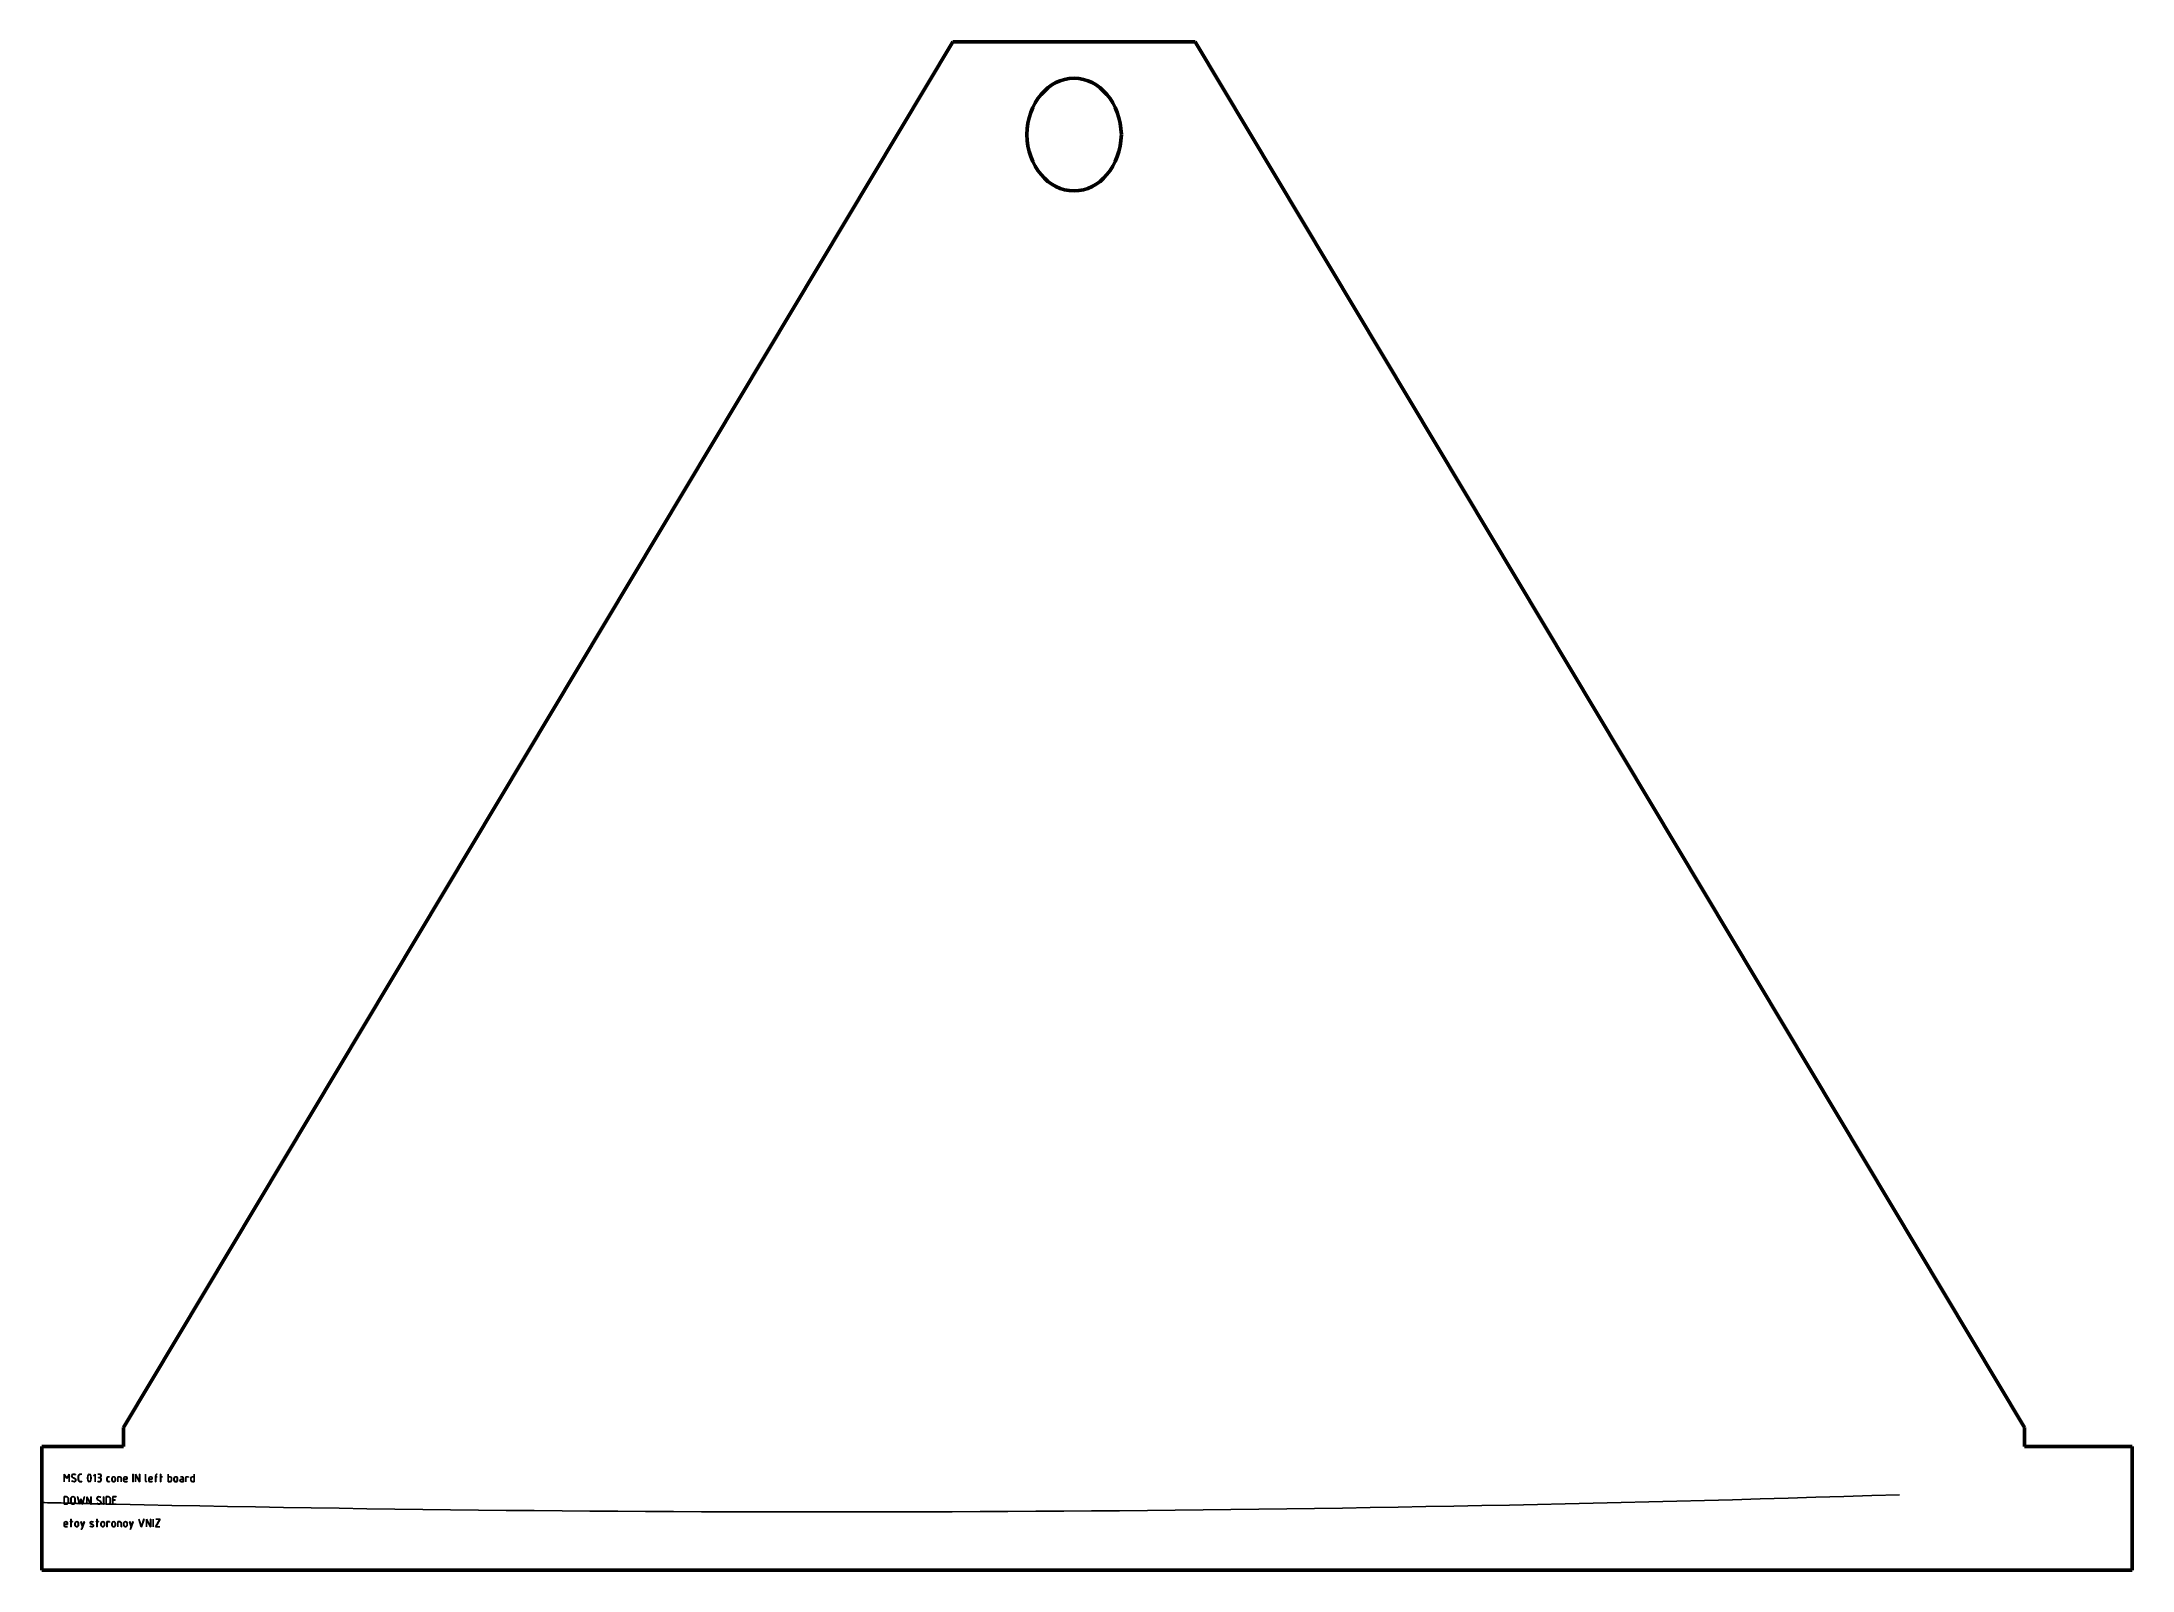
# Model space of a CAD drawing. Header units: millimetres. Extents: x -66 to 1623, y -112 to 1122.
import ezdxf

# ---------------------------------------------------------------- set-up
doc = ezdxf.new("R2010")
doc.units = ezdxf.units.MM
for name, color, linetype, lineweight in [('IV_INTERIOR_PROFILES', 7, 'Continuous', 50), ('IV_MARK_SURFACE', 2, 'Continuous', 25), ('IV_OUTER_PROFILE', 7, 'Continuous', 50)]:
    doc.layers.add(name, color=color, linetype=linetype, lineweight=lineweight)

msp = doc.modelspace()

# ---------------------------------------------------------------- linework, layer by layer
at = {"layer": 'IV_INTERIOR_PROFILES'}
for centre, start_param, end_param in [((768, 1046.1), 4.742627, 7.823744), ((768, 1048.9), 1.601034, 3.141593), ((768, 1048.9), 3.141593, 4.682151)]:
    msp.add_ellipse(centre, major_axis=(0, 46.9), ratio=0.815885, start_param=start_param, end_param=end_param, dxfattribs=at)
at = {"layer": 'IV_MARK_SURFACE'}
for p, q in [((-48, -40.8), (-48, -34.7)), ((-48, -34.7), (-47.8, -34.7)), ((-47.9, -40.8), (-48, -40.8)), ((-45.9, -38.2), (-47.9, -35)), ((-47.9, -35), (-47.9, -40.8)), ((-47.8, -34.7), (-45.9, -38)), ((-45.9, -38), (-43.9, -34.7)), ((-43.9, -35), (-45.9, -38.2)), ((-43.9, -34.7), (-43.8, -34.7)), ((-43.9, -40.8), (-43.9, -35)), ((-43.8, -40.8), (-43.9, -40.8)), ((-43.8, -34.7), (-43.8, -40.8)), ((-41.9, -36.1), (-41.6, -35.1)), ((-41.8, -36.7), (-41.9, -36.1)), ((-41.9, -40.2), (-41.8, -40.1)), ((-40.9, -40.7), (-41.9, -40.2)), ((-41.5, -35.2), (-41.8, -36.1)), ((-41.8, -36.1), (-41.6, -36.8)), ((-41.4, -37.2), (-41.8, -36.7)), ((-41.8, -40.1), (-40.6, -40.6)), ((-41.6, -35.1), (-41.1, -34.8)), ((-41.6, -36.8), (-40.9, -37.3)), ((-41, -34.9), (-41.5, -35.2)), ((-40.7, -37.6), (-41.4, -37.2)), ((-41.1, -34.8), (-40.4, -34.6)), ((-40.4, -34.8), (-41, -34.9)), ((-40.9, -37.3), (-40.6, -37.5)), ((-39.8, -40.9), (-40.9, -40.7)), ((-39.7, -38.1), (-40.7, -37.6)), ((-40.6, -37.5), (-40.1, -37.7)), ((-40.6, -40.6), (-39.8, -40.7)), ((-40.4, -34.6), (-39.5, -34.7)), ((-39.8, -34.9), (-40.4, -34.8)), ((-40.1, -37.7), (-39.3, -38.1)), ((-38.8, -35.2), (-39.8, -34.9)), ((-39.8, -40.7), (-39.3, -40.6)), ((-39.2, -40.8), (-39.8, -40.9)), ((-38.9, -38.6), (-39.7, -38.1)), ((-39.5, -34.7), (-38.7, -35)), ((-39.3, -38.1), (-38.6, -38.7)), ((-39.3, -40.6), (-38.8, -40.3)), ((-38.7, -40.4), (-39.2, -40.8)), ((-38.5, -39.5), (-38.9, -38.6)), ((-38.7, -35), (-38.8, -35.2)), ((-38.8, -40.3), (-38.5, -39.5)), ((-38.4, -39.5), (-38.7, -40.4)), ((-38.6, -38.7), (-38.4, -39.5)), ((-36.5, -36.4), (-36.4, -35.7)), ((-36.5, -39.1), (-36.5, -36.4)), ((-36.4, -39.9), (-36.5, -39.1)), ((-36.4, -35.7), (-36, -35.1)), ((-36, -40.4), (-36.4, -39.9)), ((-36.2, -35.7), (-36.3, -36.4)), ((-36.3, -36.4), (-36.3, -39.1)), ((-36.3, -39.1), (-36.2, -39.8)), ((-35.9, -35.2), (-36.2, -35.7)), ((-36.2, -39.8), (-35.9, -40.3)), ((-36, -35.1), (-35.5, -34.8)), ((-35.5, -40.8), (-36, -40.4)), ((-35.4, -34.9), (-35.9, -35.2)), ((-35.9, -40.3), (-35.4, -40.6)), ((-35.5, -34.8), (-34.7, -34.6)), ((-34.7, -40.9), (-35.5, -40.8)), ((-34.7, -34.8), (-35.4, -34.9)), ((-35.4, -40.6), (-34.7, -40.7)), ((-34.7, -34.6), (-33.7, -34.6)), ((-33.7, -34.8), (-34.7, -34.8)), ((-34.7, -40.7), (-33.7, -40.7)), ((-33.7, -40.9), (-34.7, -40.9)), ((-33.7, -34.6), (-33.7, -34.8)), ((-33.7, -40.7), (-33.7, -40.9)), ((-29, -37.5), (-28.8, -36.2)), ((-29, -38), (-29, -37.5)), ((-28.8, -39.4), (-29, -38)), ((-28.7, -36.1), (-28.9, -37.5)), ((-28.9, -37.5), (-28.9, -38)), ((-28.9, -38), (-28.7, -39.3)), ((-28.8, -36.2), (-28.3, -35)), ((-28.3, -40.5), (-28.8, -39.4)), ((-28.2, -35.1), (-28.7, -36.1)), ((-28.7, -39.3), (-28.2, -40.4)), ((-28.3, -35), (-27.6, -34.6)), ((-27.6, -40.9), (-28.3, -40.5)), ((-27.6, -34.8), (-28.2, -35.1)), ((-28.2, -40.4), (-27.6, -40.7)), ((-27.6, -34.6), (-26.9, -35)), ((-27, -35.1), (-27.6, -34.8)), ((-27.6, -40.7), (-27, -40.4)), ((-26.9, -40.5), (-27.6, -40.9)), ((-26.5, -36.1), (-27, -35.1)), ((-27, -40.4), (-26.5, -39.4)), ((-26.9, -35), (-26.4, -36.1)), ((-26.4, -39.3), (-26.9, -40.5)), ((-26.3, -37.5), (-26.5, -36.1)), ((-26.5, -39.4), (-26.3, -38)), ((-26.4, -36.1), (-26.2, -37.5)), ((-26.2, -38), (-26.4, -39.3)), ((-26.3, -38), (-26.3, -37.5)), ((-26.2, -37.5), (-26.2, -38)), ((-24.2, -36), (-22.9, -34.7)), ((-22.9, -34.9), (-24.2, -36.1)), ((-24.2, -36.1), (-24.2, -36)), ((-22.9, -34.7), (-22.8, -34.7)), ((-22.9, -40.8), (-22.9, -34.9)), ((-22.8, -40.8), (-22.9, -40.8)), ((-22.8, -34.7), (-22.8, -40.8)), ((-20.8, -34.8), (-20.8, -34.6)), ((-20.8, -34.6), (-19.5, -34.6)), ((-19.5, -34.8), (-20.8, -34.8)), ((-20.8, -40.9), (-20.8, -40.7)), ((-20.8, -40.7), (-19.6, -40.7)), ((-19.6, -40.9), (-20.8, -40.9)), ((-20.1, -37.5), (-20.1, -37.3)), ((-20.1, -37.3), (-19.3, -37.3)), ((-19.3, -37.5), (-20.1, -37.5)), ((-19.6, -40.7), (-19, -40.6)), ((-19, -40.8), (-19.6, -40.9)), ((-19.5, -34.6), (-18.9, -34.7)), ((-18.9, -34.9), (-19.5, -34.8)), ((-19.3, -37.3), (-18.6, -37)), ((-18.6, -37.8), (-19.3, -37.5)), ((-18.3, -36.9), (-19, -37.4)), ((-19, -37.4), (-18.3, -38)), ((-19, -40.6), (-18.6, -40.4)), ((-18.5, -40.5), (-19, -40.8)), ((-18.9, -34.7), (-18.4, -35)), ((-18.5, -35.1), (-18.9, -34.9)), ((-18.6, -37), (-18.3, -36.6)), ((-18.3, -38.3), (-18.6, -37.8)), ((-18.6, -40.4), (-18.3, -39.9)), ((-18.3, -35.5), (-18.5, -35.1)), ((-18.2, -40), (-18.5, -40.5)), ((-18.4, -35), (-18.1, -35.5)), ((-18.2, -36.1), (-18.3, -35.5)), ((-18.3, -36.6), (-18.2, -36.1)), ((-18, -36.1), (-18.3, -36.9)), ((-18.3, -38), (-18, -38.8)), ((-18.2, -38.8), (-18.3, -38.3)), ((-18.3, -39.9), (-18.2, -39.3)), ((-18.2, -39.3), (-18.2, -38.8)), ((-18, -39.3), (-18.2, -40)), ((-18.1, -35.5), (-18, -36.1)), ((-18, -38.8), (-18, -39.3)), ((-13.4, -37.9), (-13.3, -37.4)), ((-13.4, -39.6), (-13.4, -37.9)), ((-13.1, -40.5), (-13.4, -39.6)), ((-13.3, -37.4), (-13.1, -37.1)), ((-13, -37.1), (-13.3, -37.9)), ((-13.3, -37.9), (-13.3, -39.6)), ((-13.3, -39.6), (-13, -40.4)), ((-13.1, -37.1), (-12.7, -36.8)), ((-12.2, -40.9), (-13.1, -40.5)), ((-12.2, -36.8), (-13, -37.1)), ((-13, -40.4), (-12.2, -40.7)), ((-12.7, -36.8), (-12.2, -36.7)), ((-12.2, -36.7), (-11.3, -36.7)), ((-11.3, -36.8), (-12.2, -36.8)), ((-12.2, -40.7), (-11.3, -40.7)), ((-11.3, -40.9), (-12.2, -40.9)), ((-11.3, -36.7), (-11.3, -36.8)), ((-11.3, -40.7), (-11.3, -40.9)), ((-9.4, -38.1), (-9.2, -37.6)), ((-9.4, -39.5), (-9.4, -38.1)), ((-9.2, -40), (-9.4, -39.5)), ((-9.2, -37.6), (-8.9, -37.1)), ((-9.1, -37.6), (-9.2, -38.1)), ((-9.2, -38.1), (-9.2, -39.5)), ((-9.2, -39.5), (-9.1, -39.9)), ((-8.9, -40.5), (-9.2, -40)), ((-8.8, -37.2), (-9.1, -37.6)), ((-9.1, -39.9), (-8.8, -40.4)), ((-8.9, -37.1), (-8.5, -36.8)), ((-8.5, -40.8), (-8.9, -40.5)), ((-8.4, -36.9), (-8.8, -37.2)), ((-8.8, -40.4), (-8.4, -40.7)), ((-8.5, -36.8), (-7.9, -36.7)), ((-7.9, -40.9), (-8.5, -40.8)), ((-7.9, -36.8), (-8.4, -36.9)), ((-8.4, -40.7), (-7.9, -40.7)), ((-7.9, -36.7), (-7.4, -36.8)), ((-7.4, -36.9), (-7.9, -36.8)), ((-7.9, -40.7), (-7.4, -40.7)), ((-7.4, -40.8), (-7.9, -40.9)), ((-7.4, -36.8), (-6.9, -37.1)), ((-7, -37.2), (-7.4, -36.9)), ((-7.4, -40.7), (-7, -40.4)), ((-6.9, -40.5), (-7.4, -40.8)), ((-6.7, -37.6), (-7, -37.2)), ((-7, -40.4), (-6.7, -39.9)), ((-6.9, -37.1), (-6.6, -37.6)), ((-6.6, -40), (-6.9, -40.5)), ((-6.6, -38.1), (-6.7, -37.6)), ((-6.7, -39.9), (-6.6, -39.5)), ((-6.6, -37.6), (-6.5, -38.1)), ((-6.6, -39.5), (-6.6, -38.1)), ((-6.5, -39.5), (-6.6, -40)), ((-6.5, -38.1), (-6.5, -39.5)), ((-4.6, -40.8), (-4.6, -36.7)), ((-4.6, -36.7), (-3, -36.7)), ((-4.5, -40.8), (-4.6, -40.8)), ((-3, -36.8), (-4.5, -36.8)), ((-4.5, -36.8), (-4.5, -40.8)), ((-3, -36.7), (-2.1, -37)), ((-2.2, -37.1), (-3, -36.8)), ((-1.9, -37.9), (-2.2, -37.1)), ((-2.1, -37), (-1.8, -37.9)), ((-1.9, -40.8), (-1.9, -37.9)), ((-1.8, -40.8), (-1.9, -40.8)), ((-1.8, -37.9), (-1.8, -40.8)), ((0.1, -38.1), (0.2, -37.6)), ((0.1, -39.5), (0.1, -38.1)), ((0.2, -40.2), (0.1, -39.5)), ((0.2, -37.6), (0.6, -37.1)), ((0.5, -40.6), (0.2, -40.2)), ((0.4, -37.6), (0.3, -38.1)), ((0.3, -38.1), (0.3, -38.7)), ((0.3, -38.7), (2.9, -38.7)), ((3, -38.8), (0.3, -38.8)), ((0.3, -38.8), (0.3, -39.5)), ((0.3, -39.5), (0.4, -40.1)), ((0.7, -37.2), (0.4, -37.6)), ((0.4, -40.1), (0.6, -40.5)), ((0.9, -40.8), (0.5, -40.6)), ((0.6, -37.1), (1, -36.8)), ((0.6, -40.5), (0.9, -40.7)), ((1.1, -36.9), (0.7, -37.2)), ((0.9, -40.7), (1.5, -40.7)), ((1.5, -40.9), (0.9, -40.8)), ((1, -36.8), (1.6, -36.7)), ((1.6, -36.8), (1.1, -36.9)), ((1.5, -40.7), (2.9, -40.7)), ((2.9, -40.9), (1.5, -40.9)), ((1.6, -36.7), (2.1, -36.8)), ((2.1, -36.9), (1.6, -36.8)), ((2.1, -36.8), (2.6, -37.1)), ((2.5, -37.2), (2.1, -36.9)), ((2.8, -37.6), (2.5, -37.2)), ((2.6, -37.1), (2.9, -37.6)), ((2.9, -38.1), (2.8, -37.6)), ((2.9, -37.6), (3, -38.1)), ((2.9, -38.7), (2.9, -38.1)), ((2.9, -40.7), (2.9, -40.9)), ((3, -38.1), (3, -38.8)), ((7.6, -40.8), (7.6, -34.7)), ((7.6, -34.7), (7.7, -34.7)), ((7.7, -40.8), (7.6, -40.8)), ((7.7, -34.7), (7.7, -40.8)), ((9.6, -40.8), (9.6, -34.7)), ((9.6, -34.7), (9.8, -34.7)), ((9.8, -40.8), (9.6, -40.8)), ((9.8, -34.7), (13, -40.5)), ((13, -40.8), (9.8, -35)), ((9.8, -35), (9.8, -40.8)), ((13, -40.5), (13, -34.7)), ((13, -34.7), (13.2, -34.7)), ((13.2, -40.8), (13, -40.8)), ((13.2, -34.7), (13.2, -40.8)), ((17.8, -40.1), (17.8, -34.7)), ((17.8, -34.7), (17.9, -34.7)), ((18, -40.7), (17.8, -40.1)), ((17.9, -34.7), (17.9, -40.1)), ((17.9, -40.1), (18.1, -40.6)), ((18.5, -40.9), (18, -40.7)), ((18.1, -40.6), (18.5, -40.7)), ((18.5, -40.7), (18.5, -40.9)), ((20.5, -38.1), (20.6, -37.6)), ((20.5, -39.5), (20.5, -38.1)), ((20.6, -40.2), (20.5, -39.5)), ((20.6, -37.6), (20.9, -37.1)), ((20.7, -37.6), (20.6, -38.1)), ((20.6, -38.1), (20.6, -38.7)), ((20.6, -38.7), (23.2, -38.7)), ((23.3, -38.8), (20.6, -38.8)), ((20.6, -38.8), (20.6, -39.5)), ((20.6, -39.5), (20.7, -40.1)), ((20.8, -40.6), (20.6, -40.2)), ((21, -37.2), (20.7, -37.6)), ((20.7, -40.1), (20.9, -40.5)), ((21.2, -40.8), (20.8, -40.6)), ((20.9, -37.1), (21.4, -36.8)), ((20.9, -40.5), (21.3, -40.7)), ((21.4, -36.9), (21, -37.2)), ((21.8, -40.9), (21.2, -40.8)), ((21.3, -40.7), (21.8, -40.7)), ((21.4, -36.8), (21.9, -36.7)), ((21.9, -36.8), (21.4, -36.9)), ((21.8, -40.7), (23.3, -40.7)), ((23.3, -40.9), (21.8, -40.9)), ((21.9, -36.7), (22.5, -36.8)), ((22.4, -36.9), (21.9, -36.8)), ((22.8, -37.2), (22.4, -36.9)), ((22.5, -36.8), (22.9, -37.1)), ((23.1, -37.6), (22.8, -37.2)), ((22.9, -37.1), (23.2, -37.6)), ((23.2, -38.1), (23.1, -37.6)), ((23.2, -37.6), (23.3, -38.1)), ((23.2, -38.7), (23.2, -38.1)), ((23.3, -38.1), (23.3, -38.8)), ((23.3, -40.7), (23.3, -40.9)), ((25.3, -36.8), (25.3, -36.7)), ((25.3, -36.7), (25.9, -36.7)), ((25.9, -36.8), (25.3, -36.8)), ((25.9, -36.2), (26.1, -35.2)), ((25.9, -36.7), (25.9, -36.2)), ((25.9, -40.8), (25.9, -36.8)), ((26, -40.8), (25.9, -40.8)), ((26.3, -35.3), (26, -36.2)), ((26, -36.2), (26, -36.7)), ((26, -36.7), (27.3, -36.7)), ((27.3, -36.8), (26, -36.8)), ((26, -36.8), (26, -40.8)), ((26.1, -35.2), (26.6, -34.8)), ((26.7, -34.9), (26.3, -35.3)), ((26.6, -34.8), (27.3, -34.6)), ((27.3, -34.8), (26.7, -34.9)), ((27.3, -34.6), (27.3, -34.8)), ((27.3, -36.7), (27.3, -36.8)), ((29.4, -36.8), (29.4, -36.7)), ((29.4, -36.7), (30, -36.7)), ((30, -36.8), (29.4, -36.8)), ((30, -36.7), (30, -34.7)), ((30, -34.7), (30.1, -34.7)), ((30, -40.8), (30, -36.8)), ((30.1, -40.8), (30, -40.8)), ((30.1, -34.7), (30.1, -36.7)), ((30.1, -36.7), (31.4, -36.7)), ((31.4, -36.8), (30.1, -36.8)), ((30.1, -36.8), (30.1, -40.8)), ((31.4, -36.7), (31.4, -36.8)), ((36.1, -40.9), (36.1, -34.7)), ((36.1, -34.7), (36.2, -34.7)), ((37.7, -40.9), (36.1, -40.9)), ((36.2, -34.7), (36.2, -36.7)), ((36.2, -36.7), (37.7, -36.7)), ((37.7, -36.8), (36.2, -36.8)), ((36.2, -36.8), (36.2, -40.7)), ((36.2, -40.7), (37.7, -40.7)), ((37.7, -36.7), (38.6, -37)), ((38.5, -37.1), (37.7, -36.8)), ((37.7, -40.7), (38.5, -40.4)), ((38.6, -40.5), (37.7, -40.9)), ((38.8, -37.9), (38.5, -37.1)), ((38.5, -40.4), (38.8, -39.6)), ((38.6, -37), (38.9, -37.9)), ((38.9, -39.6), (38.6, -40.5)), ((38.8, -39.6), (38.8, -37.9)), ((38.9, -37.9), (38.9, -39.6)), ((40.8, -38.1), (40.9, -37.6)), ((40.8, -39.5), (40.8, -38.1)), ((40.9, -40), (40.8, -39.5)), ((40.9, -37.6), (41.2, -37.1)), ((41.2, -40.5), (40.9, -40)), ((41.1, -37.6), (41, -38.1)), ((41, -38.1), (41, -39.5)), ((41, -39.5), (41.1, -39.9)), ((41.3, -37.2), (41.1, -37.6)), ((41.1, -39.9), (41.3, -40.4)), ((41.2, -37.1), (41.7, -36.8)), ((41.7, -40.8), (41.2, -40.5)), ((41.8, -36.9), (41.3, -37.2)), ((41.3, -40.4), (41.8, -40.7)), ((41.7, -36.8), (42.3, -36.7)), ((42.3, -40.9), (41.7, -40.8)), ((42.3, -36.8), (41.8, -36.9)), ((41.8, -40.7), (42.3, -40.7)), ((42.3, -36.7), (42.8, -36.8)), ((42.8, -36.9), (42.3, -36.8)), ((42.3, -40.7), (42.8, -40.7)), ((42.8, -40.8), (42.3, -40.9)), ((42.8, -36.8), (43.3, -37.1)), ((43.2, -37.2), (42.8, -36.9)), ((42.8, -40.7), (43.2, -40.4)), ((43.3, -40.5), (42.8, -40.8)), ((43.4, -37.6), (43.2, -37.2)), ((43.2, -40.4), (43.4, -39.9)), ((43.3, -37.1), (43.6, -37.6)), ((43.6, -40), (43.3, -40.5)), ((43.5, -38.1), (43.4, -37.6)), ((43.4, -39.9), (43.5, -39.5)), ((43.5, -39.5), (43.5, -38.1)), ((43.6, -37.6), (43.7, -38.1)), ((43.7, -39.5), (43.6, -40)), ((43.7, -38.1), (43.7, -39.5)), ((45.6, -39.8), (45.7, -39.2)), ((45.7, -40.4), (45.6, -39.8)), ((45.7, -39.2), (46.1, -38.9)), ((46, -39.1), (45.7, -39.8)), ((45.7, -39.8), (45.8, -40.3)), ((46.1, -40.7), (45.7, -40.4)), ((45.8, -40.3), (46.2, -40.6)), ((46, -36.8), (46, -36.7)), ((46, -36.7), (47, -36.7)), ((47, -36.8), (46, -36.8)), ((46.8, -38.8), (46, -39.1)), ((46.1, -38.9), (46.8, -38.7)), ((46.8, -40.9), (46.1, -40.7)), ((46.2, -40.6), (46.8, -40.7)), ((46.8, -38.7), (48.3, -38.7)), ((48.3, -38.8), (46.8, -38.8)), ((46.8, -40.7), (48.3, -40.7)), ((48.4, -40.9), (46.8, -40.9)), ((47, -36.7), (47.9, -36.9)), ((47.8, -37), (47, -36.8)), ((48.2, -37.4), (47.8, -37)), ((47.9, -36.9), (48.3, -37.4)), ((48.3, -38), (48.2, -37.4)), ((48.3, -37.4), (48.4, -38)), ((48.3, -38.7), (48.3, -38)), ((48.3, -40.7), (48.3, -38.8)), ((48.4, -38), (48.4, -40.9)), ((50.3, -40.8), (50.3, -36.7)), ((50.3, -36.7), (52.5, -36.7)), ((50.5, -40.8), (50.3, -40.8)), ((52.4, -36.8), (50.5, -36.8)), ((50.5, -36.8), (50.5, -40.8)), ((52.4, -37.4), (52.4, -36.8)), ((52.5, -37.4), (52.4, -37.4)), ((52.5, -36.7), (52.5, -37.4)), ((54.4, -37.9), (54.8, -37)), ((54.4, -39.6), (54.4, -37.9)), ((54.8, -40.5), (54.4, -39.6)), ((54.9, -37.1), (54.5, -37.9)), ((54.5, -37.9), (54.5, -39.6)), ((54.5, -39.6), (54.9, -40.4)), ((54.8, -37), (55.7, -36.7)), ((55.7, -40.9), (54.8, -40.5)), ((55.7, -36.8), (54.9, -37.1)), ((54.9, -40.4), (55.7, -40.7)), ((55.7, -36.7), (57.1, -36.7)), ((57.1, -36.8), (55.7, -36.8)), ((55.7, -40.7), (57.1, -40.7)), ((57.2, -40.9), (55.7, -40.9)), ((57.1, -36.7), (57.1, -34.7)), ((57.1, -34.7), (57.2, -34.7)), ((57.1, -40.7), (57.1, -36.8)), ((57.2, -34.7), (57.2, -40.9)), ((-48, -58), (-48, -52.8)), ((-48, -52.8), (-46.4, -52.8)), ((-48, -59), (-48, -58)), ((-46.4, -59), (-48, -59)), ((-46.4, -52.9), (-47.9, -52.9)), ((-47.9, -52.9), (-47.9, -58.1)), ((-47.9, -58.1), (-47.9, -58.9)), ((-47.9, -58.9), (-46.4, -58.9)), ((-46.4, -52.8), (-45.8, -52.9)), ((-45.8, -53.1), (-46.4, -52.9)), ((-46.4, -58.9), (-45.8, -58.8)), ((-45.8, -58.9), (-46.4, -59)), ((-45.8, -52.9), (-45.2, -53.3)), ((-45.2, -53.4), (-45.8, -53.1)), ((-45.8, -58.8), (-45.2, -58.4)), ((-45.2, -58.5), (-45.8, -58.9)), ((-45.2, -53.3), (-44.6, -53.9)), ((-44.8, -54), (-45.2, -53.4)), ((-44.8, -58.1), (-45.2, -58.5)), ((-45.2, -58.4), (-44.9, -58.1)), ((-44.9, -58.1), (-44.6, -57.1)), ((-44.6, -54.7), (-44.8, -54)), ((-44.5, -57.1), (-44.8, -58.1)), ((-44.6, -53.9), (-44.5, -54.7)), ((-44.6, -57.1), (-44.6, -54.7)), ((-44.5, -54.7), (-44.5, -57.1)), ((-42.6, -54.6), (-42.5, -53.9)), ((-42.6, -57.3), (-42.6, -54.6)), ((-42.3, -58.2), (-42.6, -57.3)), ((-42.5, -53.9), (-42.1, -53.3)), ((-42.3, -53.9), (-42.4, -54.6)), ((-42.4, -54.6), (-42.4, -57.3)), ((-42.4, -57.3), (-42.2, -58.2)), ((-42, -53.4), (-42.3, -53.9)), ((-42.1, -58.5), (-42.3, -58.2)), ((-42.2, -58.2), (-41.6, -58.7)), ((-42.1, -53.3), (-41.5, -52.9)), ((-41.5, -58.9), (-42.1, -58.5)), ((-41.4, -53.1), (-42, -53.4)), ((-41.6, -58.7), (-40.8, -58.9)), ((-41.5, -52.9), (-40.8, -52.8)), ((-40.8, -59), (-41.5, -58.9)), ((-40.8, -52.9), (-41.4, -53.1)), ((-40.8, -52.8), (-40.1, -52.9)), ((-40.2, -53.1), (-40.8, -52.9)), ((-40.8, -58.9), (-40.2, -58.8)), ((-40.1, -58.9), (-40.8, -59)), ((-39.7, -53.4), (-40.2, -53.1)), ((-40.2, -58.8), (-39.7, -58.4)), ((-40.1, -52.9), (-39.6, -53.3)), ((-39.6, -58.5), (-40.1, -58.9)), ((-39.3, -53.9), (-39.7, -53.4)), ((-39.7, -58.4), (-39.5, -58.2)), ((-39.6, -53.3), (-39.2, -53.9)), ((-39.3, -58.2), (-39.6, -58.5)), ((-39.5, -58.2), (-39.2, -57.3)), ((-39.2, -54.6), (-39.3, -53.9)), ((-39.1, -57.3), (-39.3, -58.2)), ((-39.2, -53.9), (-39.1, -54.6)), ((-39.2, -57.3), (-39.2, -54.6)), ((-39.1, -54.6), (-39.1, -57.3)), ((-35.9, -58.3), (-37.1, -52.9)), ((-37.1, -52.9), (-37, -52.9)), ((-37, -52.9), (-35.8, -58.3)), ((-35.8, -59), (-35.9, -58.3)), ((-35.8, -58.3), (-35.7, -58.7)), ((-35.7, -59), (-35.8, -59)), ((-35.4, -58.3), (-35.7, -59)), ((-35.7, -58.7), (-35.6, -58.3)), ((-35.6, -58.3), (-34.4, -54.6)), ((-34.4, -55.1), (-35.4, -58.3)), ((-34.4, -54.6), (-33.1, -58.4)), ((-33.3, -58.4), (-34.4, -55.1)), ((-33.1, -59), (-33.3, -58.4)), ((-33.1, -58.4), (-33, -58.7)), ((-32.9, -59), (-33.1, -59)), ((-33, -58.4), (-31.7, -52.9)), ((-33, -58.7), (-33, -58.4)), ((-32.8, -58.4), (-32.9, -59)), ((-31.6, -52.9), (-32.8, -58.4)), ((-31.7, -52.9), (-31.6, -52.9)), ((-29.7, -58.5), (-29.7, -52.9)), ((-29.7, -52.9), (-29.5, -52.9)), ((-29.7, -59), (-29.7, -58.5)), ((-29.6, -59), (-29.7, -59)), ((-26.6, -58.5), (-29.6, -53.1)), ((-29.6, -53.1), (-29.6, -58.5)), ((-29.6, -58.5), (-29.6, -59)), ((-29.5, -52.9), (-26.4, -58.5)), ((-26.3, -59), (-26.6, -58.5)), ((-26.4, -58.5), (-26.3, -58.7)), ((-26.3, -58.5), (-26.3, -52.9)), ((-26.3, -52.9), (-26.2, -52.9)), ((-26.3, -58.7), (-26.3, -58.5)), ((-26.2, -59), (-26.3, -59)), ((-26.2, -52.9), (-26.2, -58.5)), ((-26.2, -58.5), (-26.2, -59)), ((-21.6, -54.2), (-21.2, -53.3)), ((-21.4, -54.8), (-21.6, -54.2)), ((-21.5, -58.3), (-21.5, -58.2)), ((-21.5, -58.2), (-20.4, -58.7)), ((-21, -58.7), (-21.5, -58.3)), ((-21.1, -53.4), (-21.4, -54.2)), ((-21.4, -54.2), (-21.2, -55)), ((-21, -55.3), (-21.4, -54.8)), ((-21.2, -53.3), (-20.7, -52.9)), ((-21.2, -55), (-20.6, -55.5)), ((-20.7, -53), (-21.1, -53.4)), ((-20.3, -55.7), (-21, -55.3)), ((-20.5, -58.8), (-21, -58.7)), ((-20.7, -52.9), (-20.1, -52.8)), ((-20.1, -52.9), (-20.7, -53)), ((-20.6, -55.5), (-20.3, -55.6)), ((-19.5, -59), (-20.5, -58.8)), ((-20.4, -58.7), (-19.8, -58.8)), ((-20.3, -55.6), (-19.8, -55.9)), ((-19.3, -56.2), (-20.3, -55.7)), ((-20.1, -52.8), (-19.2, -52.9)), ((-19.4, -53), (-20.1, -52.9)), ((-19.8, -55.9), (-18.9, -56.3)), ((-19.8, -58.8), (-19.5, -58.9)), ((-18.5, -58.7), (-19.5, -59)), ((-19.5, -58.9), (-18.8, -58.7)), ((-18.5, -53.3), (-19.4, -53)), ((-18.5, -56.8), (-19.3, -56.2)), ((-19.2, -52.9), (-18.4, -53.2)), ((-18.9, -56.3), (-18.3, -56.9)), ((-18.8, -58.7), (-18.5, -58.5)), ((-18.4, -53.2), (-18.5, -53.3)), ((-18.2, -57.6), (-18.5, -56.8)), ((-18.5, -58.5), (-18.2, -57.6)), ((-18.4, -58.6), (-18.5, -58.7)), ((-18, -57.6), (-18.4, -58.6)), ((-18.3, -56.9), (-18, -57.6)), ((-16.1, -58.8), (-16.1, -52.9)), ((-16.1, -52.9), (-16, -52.9)), ((-16.1, -59), (-16.1, -58.8)), ((-16, -59), (-16.1, -59)), ((-16, -52.9), (-16, -58.8)), ((-16, -58.8), (-16, -59)), ((-14.1, -58.8), (-14.1, -52.8)), ((-14.1, -52.8), (-12.5, -52.8)), ((-14.1, -59), (-14.1, -58.8)), ((-12.5, -59), (-14.1, -59)), ((-12.5, -52.9), (-14, -52.9)), ((-14, -52.9), (-14, -58.8)), ((-14, -58.8), (-14, -58.9)), ((-14, -58.9), (-12.5, -58.9)), ((-12.5, -52.8), (-11.9, -52.9)), ((-11.9, -53.1), (-12.5, -52.9)), ((-11.8, -58.9), (-12.5, -59)), ((-12.5, -58.9), (-12.1, -58.9)), ((-12.1, -58.9), (-11.4, -58.4)), ((-11.9, -52.9), (-11.3, -53.3)), ((-11.4, -53.4), (-11.9, -53.1)), ((-11.3, -58.5), (-11.8, -58.9)), ((-10.9, -54), (-11.4, -53.4)), ((-11.4, -58.4), (-10.9, -57.8)), ((-11.3, -53.3), (-10.8, -53.9)), ((-10.8, -57.9), (-11.3, -58.5)), ((-10.7, -54.7), (-10.9, -54)), ((-10.9, -57.8), (-10.7, -57.1)), ((-10.8, -53.9), (-10.6, -54.7)), ((-10.6, -57.1), (-10.8, -57.9)), ((-10.7, -57.1), (-10.7, -54.7)), ((-10.6, -54.7), (-10.6, -57.1)), ((-8.7, -58.9), (-8.7, -52.8)), ((-8.7, -52.8), (-5.9, -52.8)), ((-8.7, -59), (-8.7, -58.9)), ((-5.9, -59), (-8.7, -59)), ((-5.9, -52.9), (-8.5, -52.9)), ((-8.5, -52.9), (-8.5, -55.5)), ((-8.5, -55.5), (-6.6, -55.5)), ((-6.6, -55.6), (-8.5, -55.6)), ((-8.5, -55.6), (-8.5, -58.9)), ((-8.5, -58.9), (-5.9, -58.9)), ((-6.6, -55.5), (-6.6, -55.6)), ((-5.9, -52.8), (-5.9, -52.9)), ((-5.9, -58.9), (-5.9, -59)), ((-5.9, -59), (-5.9, -59)), ((-48, -74.4), (-47.9, -73.9)), ((-48, -75.8), (-48, -74.4)), ((-47.9, -76.5), (-48, -75.8)), ((-47.9, -73.9), (-47.6, -73.4)), ((-47.8, -73.9), (-47.9, -74.4)), ((-47.9, -74.4), (-47.9, -75)), ((-47.9, -75), (-45.3, -75)), ((-45.2, -75.2), (-47.9, -75.2)), ((-47.9, -75.2), (-47.9, -75.8)), ((-47.9, -75.8), (-47.8, -76.4)), ((-47.6, -76.9), (-47.9, -76.5)), ((-47.5, -73.5), (-47.8, -73.9)), ((-47.8, -76.4), (-47.6, -76.8)), ((-47.6, -73.4), (-47.1, -73.1)), ((-47.6, -76.8), (-47.2, -77)), ((-47.3, -77.1), (-47.6, -76.9)), ((-47.1, -73.2), (-47.5, -73.5)), ((-46.7, -77.2), (-47.3, -77.1)), ((-47.2, -77), (-46.7, -77.1)), ((-47.1, -73.1), (-46.6, -73)), ((-46.6, -73.1), (-47.1, -73.2)), ((-46.7, -77.1), (-45.2, -77.1)), ((-45.2, -77.2), (-46.7, -77.2)), ((-46.6, -73), (-46, -73.1)), ((-46.1, -73.2), (-46.6, -73.1)), ((-45.7, -73.5), (-46.1, -73.2)), ((-46, -73.1), (-45.6, -73.4)), ((-45.4, -73.9), (-45.7, -73.5)), ((-45.6, -73.4), (-45.3, -73.9)), ((-45.3, -74.4), (-45.4, -73.9)), ((-45.3, -73.9), (-45.2, -74.4)), ((-45.3, -75), (-45.3, -74.4)), ((-45.2, -74.4), (-45.2, -75.2)), ((-45.2, -77.1), (-45.2, -77.2)), ((-43.2, -73.1), (-43.2, -73)), ((-43.2, -73), (-42.6, -73)), ((-42.6, -73.1), (-43.2, -73.1)), ((-42.6, -73), (-42.6, -71)), ((-42.6, -71), (-42.4, -71)), ((-42.6, -77.1), (-42.6, -73.1)), ((-42.4, -77.1), (-42.6, -77.1)), ((-42.4, -71), (-42.4, -73)), ((-42.4, -73), (-41.2, -73)), ((-41.2, -73.1), (-42.4, -73.1)), ((-42.4, -73.1), (-42.4, -77.1)), ((-41.2, -73), (-41.2, -73.1)), ((-39.2, -74.4), (-39.1, -73.9)), ((-39.2, -75.8), (-39.2, -74.4)), ((-39.1, -76.3), (-39.2, -75.8)), ((-39.1, -73.9), (-38.8, -73.4)), ((-38.8, -76.8), (-39.1, -76.3)), ((-38.7, -73.5), (-39, -73.9)), ((-39, -73.9), (-39, -74.4)), ((-39, -74.4), (-39, -75.8)), ((-39, -75.8), (-39, -76.3)), ((-39, -76.3), (-38.7, -76.7)), ((-38.8, -73.4), (-38.3, -73.1)), ((-38.3, -77.1), (-38.8, -76.8)), ((-38.3, -73.2), (-38.7, -73.5)), ((-38.7, -76.7), (-38.3, -77)), ((-38.3, -73.1), (-37.8, -73)), ((-37.8, -73.1), (-38.3, -73.2)), ((-38.3, -77), (-37.8, -77.1)), ((-37.8, -77.2), (-38.3, -77.1)), ((-37.8, -73), (-37.2, -73.1)), ((-37.3, -73.2), (-37.8, -73.1)), ((-37.8, -77.1), (-37.3, -77)), ((-37.2, -77.1), (-37.8, -77.2)), ((-36.8, -73.5), (-37.3, -73.2)), ((-37.3, -77), (-36.8, -76.7)), ((-37.2, -73.1), (-36.7, -73.4)), ((-36.7, -76.8), (-37.2, -77.1)), ((-36.6, -73.9), (-36.8, -73.5)), ((-36.8, -76.7), (-36.6, -76.3)), ((-36.7, -73.4), (-36.4, -73.9)), ((-36.4, -76.3), (-36.7, -76.8)), ((-36.5, -74.4), (-36.6, -73.9)), ((-36.6, -76.3), (-36.5, -75.8)), ((-36.5, -75.8), (-36.5, -74.4)), ((-36.4, -73.9), (-36.3, -74.4)), ((-36.3, -75.8), (-36.4, -76.3)), ((-36.3, -74.4), (-36.3, -75.8)), ((-34.4, -73.1), (-34.3, -73)), ((-33.1, -77.1), (-34.4, -73.1)), ((-34.4, -79.2), (-34.4, -79.1)), ((-34.4, -79.1), (-33.7, -79.1)), ((-33.6, -79.2), (-34.4, -79.2)), ((-34.3, -73), (-33, -76.9)), ((-33.7, -79.1), (-33.1, -77.1)), ((-31.6, -73.1), (-33.6, -79.2)), ((-33, -76.9), (-31.7, -73)), ((-31.7, -73), (-31.6, -73.1)), ((-27, -73.9), (-26.7, -73.2)), ((-26.8, -74.4), (-27, -73.9)), ((-26.9, -76.9), (-26.9, -76.7)), ((-26.9, -76.7), (-26.1, -77)), ((-25.6, -77.2), (-26.9, -76.9)), ((-26.6, -73.3), (-26.8, -73.9)), ((-26.8, -73.9), (-26.5, -74.5)), ((-26.3, -74.8), (-26.8, -74.4)), ((-26.7, -73.2), (-25.9, -73)), ((-25.9, -73.1), (-26.6, -73.3)), ((-26.5, -74.5), (-26.3, -74.7)), ((-26.3, -74.7), (-25.8, -74.9)), ((-25.3, -75.3), (-26.3, -74.8)), ((-26.1, -77), (-25.6, -77.1)), ((-25.9, -73), (-24.6, -73.3)), ((-25.4, -73.2), (-25.9, -73.1)), ((-25.8, -74.9), (-24.5, -75.6)), ((-25.6, -77.1), (-24.6, -76.9)), ((-24.9, -77.1), (-25.6, -77.2)), ((-24.6, -73.5), (-25.4, -73.2)), ((-24.8, -75.5), (-25.3, -75.3)), ((-24.5, -77), (-24.9, -77.1)), ((-24.6, -75.6), (-24.8, -75.5)), ((-24.6, -73.3), (-24.6, -73.5)), ((-24.3, -76.3), (-24.6, -75.6)), ((-24.6, -76.9), (-24.3, -76.3)), ((-24.5, -75.6), (-24.1, -76.3)), ((-24.2, -76.7), (-24.5, -77)), ((-24.1, -76.3), (-24.2, -76.7)), ((-22.2, -73.1), (-22.2, -73)), ((-22.2, -73), (-21.5, -73)), ((-21.5, -73.1), (-22.2, -73.1)), ((-21.5, -73), (-21.5, -71)), ((-21.5, -71), (-21.4, -71)), ((-21.5, -77.1), (-21.5, -73.1)), ((-21.4, -77.1), (-21.5, -77.1)), ((-21.4, -71), (-21.4, -73)), ((-21.4, -73), (-20.1, -73)), ((-20.1, -73.1), (-21.4, -73.1)), ((-21.4, -73.1), (-21.4, -77.1)), ((-20.1, -73), (-20.1, -73.1)), ((-18.2, -74.4), (-18.1, -73.9)), ((-18.2, -75.8), (-18.2, -74.4)), ((-18.1, -76.3), (-18.2, -75.8)), ((-18.1, -73.9), (-17.7, -73.4)), ((-17.7, -76.8), (-18.1, -76.3)), ((-17.9, -73.9), (-18, -74.4)), ((-18, -74.4), (-18, -75.8)), ((-18, -75.8), (-17.9, -76.3)), ((-17.6, -73.5), (-17.9, -73.9)), ((-17.9, -76.3), (-17.6, -76.7)), ((-17.7, -73.4), (-17.3, -73.1)), ((-17.3, -77.1), (-17.7, -76.8)), ((-17.2, -73.2), (-17.6, -73.5)), ((-17.6, -76.7), (-17.2, -77)), ((-17.3, -73.1), (-16.7, -73)), ((-16.7, -77.2), (-17.3, -77.1)), ((-16.7, -73.1), (-17.2, -73.2)), ((-17.2, -77), (-16.7, -77.1)), ((-16.7, -73), (-16.2, -73.1)), ((-16.2, -73.2), (-16.7, -73.1)), ((-16.7, -77.1), (-16.2, -77)), ((-16.2, -77.1), (-16.7, -77.2)), ((-16.2, -73.1), (-15.7, -73.4)), ((-15.8, -73.5), (-16.2, -73.2)), ((-16.2, -77), (-15.8, -76.7)), ((-15.7, -76.8), (-16.2, -77.1)), ((-15.5, -73.9), (-15.8, -73.5)), ((-15.8, -76.7), (-15.5, -76.3)), ((-15.7, -73.4), (-15.4, -73.9)), ((-15.4, -76.3), (-15.7, -76.8)), ((-15.4, -74.4), (-15.5, -73.9)), ((-15.5, -76.3), (-15.4, -75.8)), ((-15.4, -73.9), (-15.3, -74.4)), ((-15.4, -75.8), (-15.4, -74.4)), ((-15.3, -75.8), (-15.4, -76.3)), ((-15.3, -74.4), (-15.3, -75.8)), ((-13.4, -77.1), (-13.4, -73)), ((-13.4, -73), (-11.2, -73)), ((-13.3, -77.1), (-13.4, -77.1)), ((-11.4, -73.1), (-13.3, -73.1)), ((-13.3, -73.1), (-13.3, -77.1)), ((-11.4, -73.7), (-11.4, -73.1)), ((-11.2, -73.7), (-11.4, -73.7)), ((-11.2, -73), (-11.2, -73.7)), ((-9.3, -74.4), (-9.2, -73.9)), ((-9.3, -75.8), (-9.3, -74.4)), ((-9.2, -76.3), (-9.3, -75.8)), ((-9.2, -73.9), (-8.9, -73.4)), ((-9.1, -73.9), (-9.2, -74.4)), ((-9.2, -74.4), (-9.2, -75.8)), ((-9.2, -75.8), (-9.1, -76.3)), ((-8.9, -76.8), (-9.2, -76.3)), ((-8.8, -73.5), (-9.1, -73.9)), ((-9.1, -76.3), (-8.8, -76.7)), ((-8.9, -73.4), (-8.5, -73.1)), ((-8.5, -77.1), (-8.9, -76.8)), ((-8.4, -73.2), (-8.8, -73.5)), ((-8.8, -76.7), (-8.4, -77)), ((-8.5, -73.1), (-7.9, -73)), ((-7.9, -77.2), (-8.5, -77.1)), ((-7.9, -73.1), (-8.4, -73.2)), ((-8.4, -77), (-7.9, -77.1)), ((-7.9, -73), (-7.4, -73.1)), ((-7.4, -73.2), (-7.9, -73.1)), ((-7.9, -77.1), (-7.4, -77)), ((-7.4, -77.1), (-7.9, -77.2)), ((-7.4, -73.1), (-6.9, -73.4)), ((-7, -73.5), (-7.4, -73.2)), ((-7.4, -77), (-7, -76.7)), ((-6.9, -76.8), (-7.4, -77.1)), ((-6.7, -73.9), (-7, -73.5)), ((-7, -76.7), (-6.7, -76.3)), ((-6.9, -73.4), (-6.6, -73.9)), ((-6.6, -76.3), (-6.9, -76.8)), ((-6.6, -74.4), (-6.7, -73.9)), ((-6.7, -76.3), (-6.6, -75.8)), ((-6.6, -73.9), (-6.5, -74.4)), ((-6.6, -75.8), (-6.6, -74.4)), ((-6.5, -75.8), (-6.6, -76.3)), ((-6.5, -74.4), (-6.5, -75.8)), ((-4.6, -77.1), (-4.6, -73)), ((-4.6, -73), (-3, -73)), ((-4.5, -77.1), (-4.6, -77.1)), ((-3, -73.1), (-4.5, -73.1)), ((-4.5, -73.1), (-4.5, -77.1)), ((-3, -73), (-2.1, -73.4)), ((-2.2, -73.5), (-3, -73.1)), ((-1.9, -74.3), (-2.2, -73.5)), ((-2.1, -73.4), (-1.7, -74.3)), ((-1.9, -77.1), (-1.9, -74.3)), ((-1.7, -77.1), (-1.9, -77.1)), ((-1.7, -74.3), (-1.7, -77.1)), ((0.2, -74.4), (0.3, -73.9)), ((0.2, -75.8), (0.2, -74.4)), ((0.3, -76.3), (0.2, -75.8)), ((0.3, -73.9), (0.6, -73.4)), ((0.4, -73.9), (0.3, -74.4)), ((0.3, -74.4), (0.3, -75.8)), ((0.3, -75.8), (0.4, -76.3)), ((0.6, -76.8), (0.3, -76.3)), ((0.7, -73.5), (0.4, -73.9)), ((0.4, -76.3), (0.7, -76.7)), ((0.6, -73.4), (1, -73.1)), ((1, -77.1), (0.6, -76.8)), ((1.1, -73.2), (0.7, -73.5)), ((0.7, -76.7), (1.1, -77)), ((1, -73.1), (1.6, -73)), ((1.6, -77.2), (1, -77.1)), ((1.6, -73.1), (1.1, -73.2)), ((1.1, -77), (1.6, -77.1)), ((1.6, -73), (2.1, -73.1)), ((2.1, -73.2), (1.6, -73.1)), ((1.6, -77.1), (2.1, -77)), ((2.1, -77.1), (1.6, -77.2)), ((2.1, -73.1), (2.6, -73.4)), ((2.5, -73.5), (2.1, -73.2)), ((2.1, -77), (2.5, -76.7)), ((2.6, -76.8), (2.1, -77.1)), ((2.8, -73.9), (2.5, -73.5)), ((2.5, -76.7), (2.8, -76.3)), ((2.6, -73.4), (2.9, -73.9)), ((2.9, -76.3), (2.6, -76.8)), ((2.9, -74.4), (2.8, -73.9)), ((2.8, -76.3), (2.9, -75.8)), ((2.9, -73.9), (3, -74.4)), ((2.9, -75.8), (2.9, -74.4)), ((3, -75.8), (2.9, -76.3)), ((3, -74.4), (3, -75.8)), ((4.9, -73.1), (5, -73)), ((6.3, -77.1), (4.9, -73.1)), ((5, -73), (6.3, -76.9)), ((5, -79.2), (5, -79.1)), ((5, -79.1), (5.6, -79.1)), ((5.7, -79.2), (5, -79.2)), ((5.6, -79.1), (6.3, -77.1)), ((7.8, -73.1), (5.7, -79.2)), ((6.3, -76.9), (7.6, -73)), ((7.6, -73), (7.8, -73.1)), ((12.4, -71.1), (12.5, -71)), ((14.4, -77.1), (12.4, -71.1)), ((12.5, -71), (14.5, -76.9)), ((14.5, -77.1), (14.4, -77.1)), ((14.5, -76.9), (16.4, -71)), ((16.6, -71.1), (14.5, -77.1)), ((16.4, -71), (16.6, -71.1)), ((18.5, -77.1), (18.5, -71)), ((18.5, -71), (18.6, -71)), ((18.6, -77.1), (18.5, -77.1)), ((18.6, -71), (21.9, -76.9)), ((21.8, -77.1), (18.6, -71.3)), ((18.6, -71.3), (18.6, -77.1)), ((22, -77.1), (21.8, -77.1)), ((21.9, -76.9), (21.9, -71)), ((21.9, -71), (22, -71)), ((22, -71), (22, -77.1)), ((23.9, -77.1), (23.9, -71)), ((23.9, -71), (24, -71)), ((24, -77.1), (23.9, -77.1)), ((24, -71), (24, -77.1)), ((25.9, -77.2), (29.3, -71.1)), ((29.4, -77.2), (25.9, -77.2)), ((26, -71.1), (26, -71)), ((26, -71), (29.5, -71)), ((29.3, -71.1), (26, -71.1)), ((29.5, -71), (26.1, -77.1)), ((26.1, -77.1), (29.4, -77.1)), ((29.4, -77.1), (29.4, -77.2))]:
    msp.add_line(p, q, dxfattribs=at)
for start_param, end_param in [(1.533689, 1.534736), (1.534736, 1.534744), (1.534744, 1.534915), (1.534915, 1.534924), (1.534924, 1.535066), (1.535066, 1.535076), (1.535076, 1.535231), (1.535231, 1.53524), (1.53524, 1.535438), (1.535438, 1.535446), (1.535446, 1.535459), (1.535459, 1.535467), (1.535467, 1.535593), (1.535593, 1.535601), (1.535601, 1.535612), (1.535612, 1.53562), (1.53562, 1.535802), (1.535802, 1.53581), (1.53581, 1.535984), (1.535984, 1.535994), (1.535994, 1.535999), (1.535999, 1.536007), (1.536007, 1.53631), (1.53631, 1.536343), (1.536343, 1.536438), (1.536438, 1.536451), (1.536451, 1.536591), (1.536591, 1.536599), (1.536599, 1.536709), (1.536709, 1.536717), (1.536717, 1.536824), (1.536824, 1.536845), (1.536845, 1.537024), (1.537024, 1.537186), (1.537186, 1.621011)]:
    msp.add_ellipse((571.9, 10987.8), major_axis=(-17195.4, 0), ratio=0.642788, start_param=start_param, end_param=end_param, dxfattribs=at)
at = {"layer": 'IV_OUTER_PROFILE'}
for p, q in [((670, 1122.4), (0, 3)), ((670, 1122.4), (866, 1122.4)), ((1536, 3), (866, 1122.4)), ((0, -12.2), (0, 3)), ((1536, 3), (1536, -12.2)), ((0, -12.2), (-66, -12.2)), ((-66, -12.2), (-66, -57.6)), ((1623, -12.2), (1536, -12.2)), ((1623, -112.2), (1623, -12.2)), ((-66, -57.6), (-66, -112.2)), ((-66, -112.2), (1623, -112.2))]:
    msp.add_line(p, q, dxfattribs=at)

doc.saveas('drawing.dxf')
